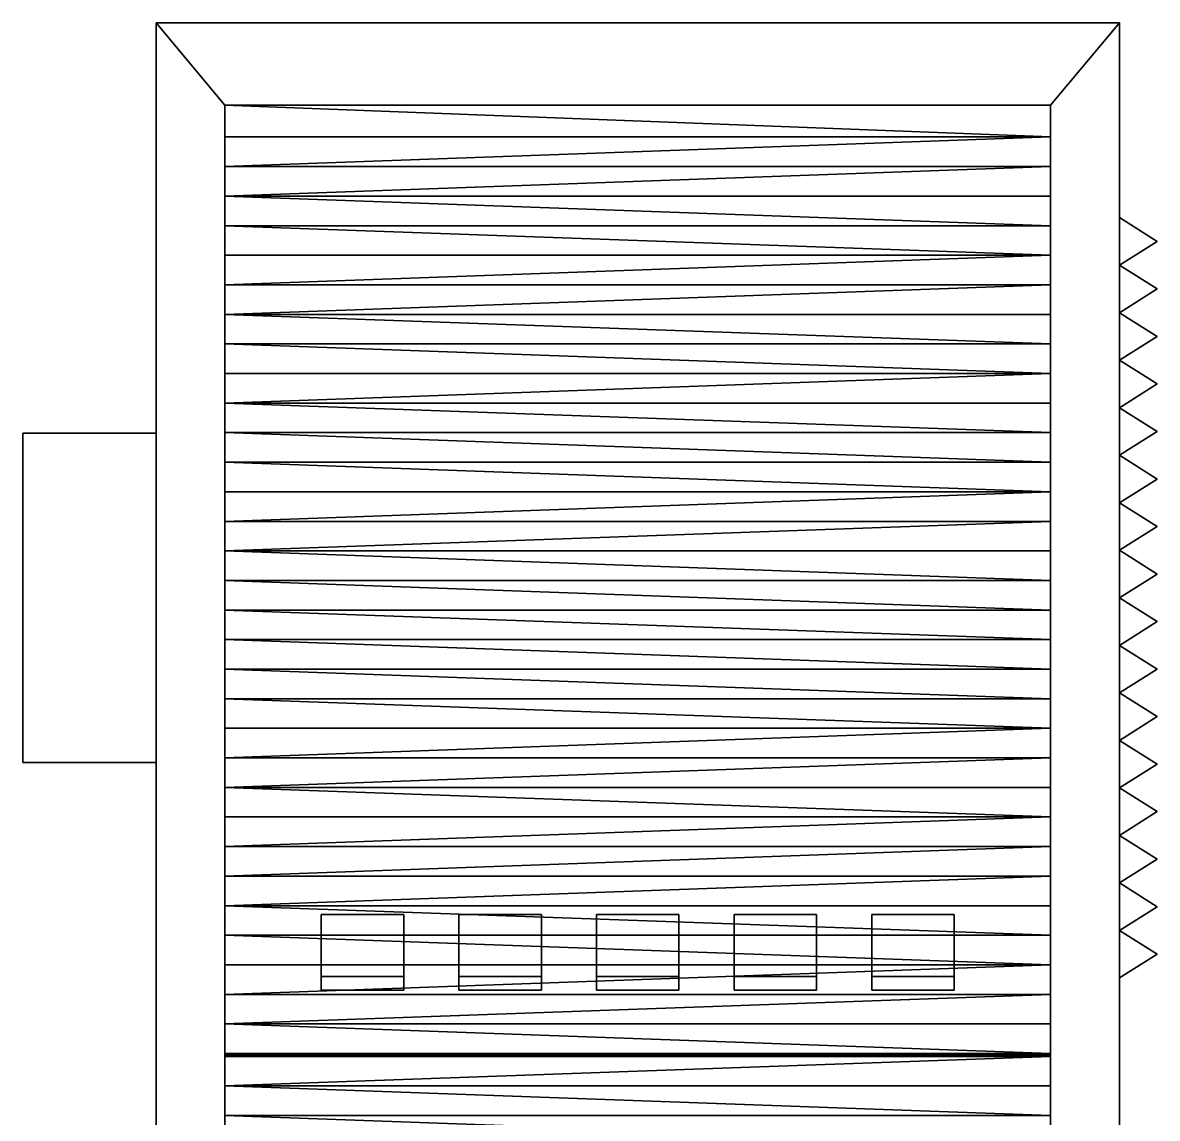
# Model space of a CAD drawing. Extents: x -45 to 38, y -150 to 0.
# Drawn here: x -44.7 to 37.8, y -79.6 to 0 of the extents above; entities that cross this region are included whole.
import ezdxf

# ---------------------------------------------------------------- set-up
doc = ezdxf.new("R2010")
doc.units = 0
doc.linetypes.add('SOLIDLINE', pattern=[0])
for name, color, linetype in [('ceiling_qrd__2', 14, 'SOLIDLINE'), ('chairs__2', 14, 'SOLIDLINE'), ('etupaaty_flat__2', 14, 'SOLIDLINE'), ('hull__2', 14, 'SOLIDLINE'), ('right_square__2', 14, 'SOLIDLINE'), ('vasen_triangles__2', 14, 'SOLIDLINE')]:
    doc.layers.add(name, color=color, linetype=linetype)

msp = doc.modelspace()

# ---------------------------------------------------------------- linework, layer by layer
at = {"layer": 'ceiling_qrd__2', "color": 14}
for points in [[(30, -8.3009, 40), (-30, -6, 40), (-30, -8.3009, 40)], [(30, -8.3009, 40), (30, -6, 40), (-30, -6, 40)], [(-30, -10.4483, 41.2444), (30, -8.3009, 41.2444), (-30, -8.3009, 41.2444)], [(-30, -10.4483, 41.2444), (30, -10.4483, 41.2444), (30, -8.3009, 41.2444)], [(-30, -8.3009, 41.2444), (30, -8.3009, 40), (-30, -8.3009, 40)], [(-30, -8.3009, 41.2444), (30, -8.3009, 41.2444), (30, -8.3009, 40)], [(-30, -19.0379, 41.2444), (-30, -8.3009, 40), (-30, -21.1853, 40)], [(-30, -16.8905, 42.4887), (-30, -8.3009, 40), (-30, -19.0379, 41.2444)], [(-30, -14.7431, 42.4887), (-30, -8.3009, 40), (-30, -16.8905, 42.4887)], [(-30, -8.3009, 40), (-30, -10.4483, 41.2444), (-30, -8.3009, 41.2444)], [(-30, -14.7431, 42.4887), (-30, -10.4483, 41.2444), (-30, -8.3009, 40)], [(30, -10.4483, 41.2444), (30, -8.3009, 40), (30, -8.3009, 41.2444)], [(30, -10.4483, 41.2444), (30, -21.1853, 40), (30, -8.3009, 40)], [(30, -10.4483, 44.9775), (-30, -12.5957, 44.9775), (30, -12.5957, 44.9775)], [(30, -10.4483, 44.9775), (-30, -10.4483, 44.9775), (-30, -12.5957, 44.9775)], [(-30, -10.4483, 44.9775), (30, -10.4483, 41.2444), (-30, -10.4483, 41.2444)], [(-30, -10.4483, 44.9775), (30, -10.4483, 44.9775), (30, -10.4483, 41.2444)], [(-30, -10.4483, 41.2444), (-30, -12.5957, 44.9775), (-30, -10.4483, 44.9775)], [(-30, -10.4483, 41.2444), (-30, -12.5957, 42.4887), (-30, -12.5957, 44.9775)], [(-30, -14.7431, 42.4887), (-30, -12.5957, 42.4887), (-30, -10.4483, 41.2444)], [(30, -10.4483, 41.2444), (-30, -10.4483, 41.2444), (30, -10.4483, 40)], [(-30, -10.4483, 41.2444), (-30, -10.4483, 40), (30, -10.4483, 40)], [(-30, -10.4483, 41.2444), (30, -10.4483, 40), (30, -10.4483, 41.2444)], [(-30, -10.4483, 41.2444), (-30, -10.4483, 40), (30, -10.4483, 40)], [(30, -10.4483, 41.2444), (30, -19.0379, 41.2444), (30, -21.1853, 40)], [(30, -10.4483, 41.2444), (30, -16.8905, 42.4887), (30, -19.0379, 41.2444)], [(30, -10.4483, 41.2444), (30, -14.7431, 42.4887), (30, -16.8905, 42.4887)], [(30, -10.4483, 41.2444), (30, -12.5957, 42.4887), (30, -14.7431, 42.4887)], [(30, -10.4483, 44.9775), (30, -12.5957, 42.4887), (30, -10.4483, 41.2444)], [(30, -10.4483, 44.9775), (30, -12.5957, 44.9775), (30, -12.5957, 42.4887)], [(30, -12.5957, 44.9775), (-30, -12.5957, 42.4887), (30, -12.5957, 42.4887)], [(30, -12.5957, 44.9775), (-30, -12.5957, 44.9775), (-30, -12.5957, 42.4887)], [(30, -14.7431, 42.4887), (-30, -12.5957, 42.4887), (-30, -14.7431, 42.4887)], [(30, -14.7431, 42.4887), (30, -12.5957, 42.4887), (-30, -12.5957, 42.4887)], [(-30, -12.5957, 42.4887), (30, -12.5957, 42.4887), (-30, -12.5957, 40)], [(30, -12.5957, 42.4887), (30, -12.5957, 40), (-30, -12.5957, 40)], [(30, -12.5957, 42.4887), (-30, -12.5957, 40), (-30, -12.5957, 42.4887)], [(30, -12.5957, 42.4887), (30, -12.5957, 40), (-30, -12.5957, 40)], [(30, -16.8905, 42.4887), (-30, -14.7431, 42.4887), (-30, -16.8905, 42.4887)], [(30, -16.8905, 42.4887), (30, -14.7431, 42.4887), (-30, -14.7431, 42.4887)], [(-30, -14.7431, 42.4887), (30, -14.7431, 42.4887), (-30, -14.7431, 40)], [(30, -14.7431, 42.4887), (30, -14.7431, 40), (-30, -14.7431, 40)], [(30, -14.7431, 42.4887), (-30, -14.7431, 40), (-30, -14.7431, 42.4887)], [(30, -14.7431, 42.4887), (30, -14.7431, 40), (-30, -14.7431, 40)], [(-30, -19.0379, 44.9775), (30, -16.8905, 44.9775), (-30, -16.8905, 44.9775)], [(-30, -19.0379, 44.9775), (30, -19.0379, 44.9775), (30, -16.8905, 44.9775)], [(-30, -16.8905, 44.9775), (30, -16.8905, 42.4887), (-30, -16.8905, 42.4887)], [(-30, -16.8905, 44.9775), (30, -16.8905, 44.9775), (30, -16.8905, 42.4887)], [(-30, -16.8905, 42.4887), (-30, -19.0379, 44.9775), (-30, -16.8905, 44.9775)], [(-30, -16.8905, 42.4887), (-30, -19.0379, 41.2444), (-30, -19.0379, 44.9775)], [(30, -16.8905, 42.4887), (-30, -16.8905, 42.4887), (30, -16.8905, 40)], [(-30, -16.8905, 42.4887), (-30, -16.8905, 40), (30, -16.8905, 40)], [(-30, -16.8905, 42.4887), (30, -16.8905, 40), (30, -16.8905, 42.4887)], [(-30, -16.8905, 42.4887), (-30, -16.8905, 40), (30, -16.8905, 40)], [(30, -19.0379, 41.2444), (30, -16.8905, 44.9775), (30, -19.0379, 44.9775)], [(30, -19.0379, 41.2444), (30, -16.8905, 42.4887), (30, -16.8905, 44.9775)], [(30, -19.0379, 41.2444), (-30, -21.1853, 41.2444), (30, -21.1853, 41.2444)], [(30, -19.0379, 41.2444), (-30, -19.0379, 41.2444), (-30, -21.1853, 41.2444)], [(30, -19.0379, 44.9775), (-30, -19.0379, 41.2444), (30, -19.0379, 41.2444)], [(30, -19.0379, 44.9775), (-30, -19.0379, 44.9775), (-30, -19.0379, 41.2444)], [(-30, -19.0379, 41.2444), (-30, -21.1853, 40), (-30, -21.1853, 41.2444)], [(-30, -19.0379, 41.2444), (30, -19.0379, 41.2444), (-30, -19.0379, 40)], [(30, -19.0379, 41.2444), (30, -19.0379, 40), (-30, -19.0379, 40)], [(30, -19.0379, 41.2444), (-30, -19.0379, 40), (-30, -19.0379, 41.2444)], [(30, -19.0379, 41.2444), (30, -19.0379, 40), (-30, -19.0379, 40)], [(30, -21.1853, 40), (30, -19.0379, 41.2444), (30, -21.1853, 41.2444)], [(-30, -21.1853, 40), (30, -23.3327, 40), (30, -21.1853, 40)], [(-30, -21.1853, 40), (-30, -23.3327, 40), (30, -23.3327, 40)], [(30, -21.1853, 41.2444), (-30, -21.1853, 40), (30, -21.1853, 40)], [(30, -21.1853, 41.2444), (-30, -21.1853, 41.2444), (-30, -21.1853, 40)], [(30, -25.48, 41.2444), (-30, -23.3327, 41.2444), (-30, -25.48, 41.2444)], [(30, -25.48, 41.2444), (30, -23.3327, 41.2444), (-30, -23.3327, 41.2444)], [(-30, -23.3327, 41.2444), (30, -23.3327, 40), (-30, -23.3327, 40)], [(-30, -23.3327, 41.2444), (30, -23.3327, 41.2444), (30, -23.3327, 40)], [(-30, -34.0696, 41.2444), (-30, -23.3327, 40), (-30, -36.217, 40)], [(-30, -31.9222, 42.4887), (-30, -23.3327, 40), (-30, -34.0696, 41.2444)], [(-30, -29.7748, 42.4887), (-30, -23.3327, 40), (-30, -31.9222, 42.4887)], [(-30, -27.6274, 42.4887), (-30, -23.3327, 40), (-30, -29.7748, 42.4887)], [(-30, -23.3327, 40), (-30, -25.48, 41.2444), (-30, -23.3327, 41.2444)], [(-30, -27.6274, 42.4887), (-30, -25.48, 41.2444), (-30, -23.3327, 40)], [(30, -25.48, 41.2444), (30, -23.3327, 40), (30, -23.3327, 41.2444)], [(30, -25.48, 41.2444), (30, -36.217, 40), (30, -23.3327, 40)], [(-30, -27.6274, 44.9775), (30, -25.48, 44.9775), (-30, -25.48, 44.9775)], [(-30, -27.6274, 44.9775), (30, -27.6274, 44.9775), (30, -25.48, 44.9775)], [(-30, -25.48, 44.9775), (30, -25.48, 41.2444), (-30, -25.48, 41.2444)], [(-30, -25.48, 44.9775), (30, -25.48, 44.9775), (30, -25.48, 41.2444)], [(-30, -27.6274, 42.4887), (-30, -25.48, 44.9775), (-30, -25.48, 41.2444)], [(-30, -27.6274, 42.4887), (-30, -27.6274, 44.9775), (-30, -25.48, 44.9775)], [(30, -25.48, 40), (-30, -25.48, 41.2444), (30, -25.48, 41.2444)], [(30, -25.48, 40), (-30, -25.48, 40), (-30, -25.48, 41.2444)], [(30, -25.48, 41.2444), (30, -25.48, 40), (-30, -25.48, 41.2444)], [(30, -25.48, 40), (-30, -25.48, 40), (-30, -25.48, 41.2444)], [(30, -27.6274, 42.4887), (30, -25.48, 44.9775), (30, -27.6274, 44.9775)], [(30, -27.6274, 42.4887), (30, -25.48, 41.2444), (30, -25.48, 44.9775)], [(30, -27.6274, 42.4887), (30, -36.217, 40), (30, -25.48, 41.2444)], [(30, -27.6274, 44.9775), (-30, -27.6274, 42.4887), (30, -27.6274, 42.4887)], [(30, -27.6274, 44.9775), (-30, -27.6274, 44.9775), (-30, -27.6274, 42.4887)], [(-30, -27.6274, 42.4887), (30, -29.7748, 42.4887), (30, -27.6274, 42.4887)], [(-30, -27.6274, 42.4887), (-30, -29.7748, 42.4887), (30, -29.7748, 42.4887)], [(30, -27.6274, 40), (-30, -27.6274, 42.4887), (30, -27.6274, 42.4887)], [(30, -27.6274, 40), (-30, -27.6274, 40), (-30, -27.6274, 42.4887)], [(30, -27.6274, 42.4887), (30, -27.6274, 40), (-30, -27.6274, 42.4887)], [(30, -27.6274, 40), (-30, -27.6274, 40), (-30, -27.6274, 42.4887)], [(30, -29.7748, 42.4887), (30, -36.217, 40), (30, -27.6274, 42.4887)], [(-30, -29.7748, 42.4887), (30, -31.9222, 42.4887), (30, -29.7748, 42.4887)], [(-30, -29.7748, 42.4887), (-30, -31.9222, 42.4887), (30, -31.9222, 42.4887)], [(-30, -29.7748, 42.4887), (30, -29.7748, 42.4887), (-30, -29.7748, 40)], [(30, -29.7748, 42.4887), (30, -29.7748, 40), (-30, -29.7748, 40)], [(30, -29.7748, 42.4887), (-30, -29.7748, 40), (-30, -29.7748, 42.4887)], [(30, -29.7748, 42.4887), (30, -29.7748, 40), (-30, -29.7748, 40)], [(30, -29.7748, 42.4887), (30, -34.0696, 41.2444), (30, -36.217, 40)], [(30, -31.9222, 42.4887), (30, -34.0696, 41.2444), (30, -29.7748, 42.4887)], [(30, -34.0696, 44.9775), (-30, -31.9222, 44.9775), (-30, -34.0696, 44.9775)], [(30, -34.0696, 44.9775), (30, -31.9222, 44.9775), (-30, -31.9222, 44.9775)], [(-30, -31.9222, 42.4887), (-30, -34.0696, 44.9775), (-30, -31.9222, 44.9775)], [(-30, -31.9222, 42.4887), (-30, -34.0696, 41.2444), (-30, -34.0696, 44.9775)], [(-30, -31.9222, 44.9775), (30, -31.9222, 42.4887), (-30, -31.9222, 42.4887)], [(-30, -31.9222, 44.9775), (30, -31.9222, 44.9775), (30, -31.9222, 42.4887)], [(-30, -31.9222, 40), (30, -31.9222, 42.4887), (-30, -31.9222, 42.4887)], [(-30, -31.9222, 40), (30, -31.9222, 40), (30, -31.9222, 42.4887)], [(-30, -31.9222, 42.4887), (-30, -31.9222, 40), (30, -31.9222, 42.4887)], [(-30, -31.9222, 40), (30, -31.9222, 40), (30, -31.9222, 42.4887)], [(30, -31.9222, 42.4887), (30, -34.0696, 44.9775), (30, -34.0696, 41.2444)], [(30, -31.9222, 44.9775), (30, -34.0696, 44.9775), (30, -31.9222, 42.4887)], [(-30, -36.217, 41.2444), (30, -34.0696, 41.2444), (-30, -34.0696, 41.2444)], [(-30, -36.217, 41.2444), (30, -36.217, 41.2444), (30, -34.0696, 41.2444)], [(-30, -34.0696, 41.2444), (-30, -36.217, 40), (-30, -36.217, 41.2444)], [(30, -34.0696, 41.2444), (-30, -34.0696, 44.9775), (-30, -34.0696, 41.2444)], [(30, -34.0696, 41.2444), (30, -34.0696, 44.9775), (-30, -34.0696, 44.9775)], [(30, -34.0696, 40), (-30, -34.0696, 41.2444), (30, -34.0696, 41.2444)], [(30, -34.0696, 40), (-30, -34.0696, 40), (-30, -34.0696, 41.2444)], [(30, -34.0696, 41.2444), (30, -34.0696, 40), (-30, -34.0696, 41.2444)], [(30, -34.0696, 40), (-30, -34.0696, 40), (-30, -34.0696, 41.2444)], [(30, -36.217, 40), (30, -34.0696, 41.2444), (30, -36.217, 41.2444)], [(30, -36.217, 40), (-30, -38.3644, 40), (30, -38.3644, 40)], [(30, -36.217, 40), (-30, -36.217, 40), (-30, -38.3644, 40)], [(30, -36.217, 41.2444), (-30, -36.217, 40), (30, -36.217, 40)], [(30, -36.217, 41.2444), (-30, -36.217, 41.2444), (-30, -36.217, 40)], [(-30, -38.3644, 41.2444), (30, -40.5118, 41.2444), (30, -38.3644, 41.2444)], [(-30, -38.3644, 41.2444), (-30, -40.5118, 41.2444), (30, -40.5118, 41.2444)], [(-30, -38.3644, 41.2444), (30, -38.3644, 40), (-30, -38.3644, 40)], [(-30, -38.3644, 41.2444), (30, -38.3644, 41.2444), (30, -38.3644, 40)], [(-30, -49.1014, 41.2444), (-30, -38.3644, 40), (-30, -51.2488, 40)], [(-30, -46.954, 42.4887), (-30, -38.3644, 40), (-30, -49.1014, 41.2444)], [(-30, -44.8066, 42.4887), (-30, -38.3644, 40), (-30, -46.954, 42.4887)], [(-30, -38.3644, 40), (-30, -40.5118, 41.2444), (-30, -38.3644, 41.2444)], [(-30, -44.8066, 42.4887), (-30, -40.5118, 41.2444), (-30, -38.3644, 40)], [(30, -40.5118, 41.2444), (30, -38.3644, 40), (30, -38.3644, 41.2444)], [(30, -40.5118, 41.2444), (30, -51.2488, 40), (30, -38.3644, 40)], [(30, -42.6592, 44.9775), (-30, -40.5118, 44.9775), (-30, -42.6592, 44.9775)], [(30, -42.6592, 44.9775), (30, -40.5118, 44.9775), (-30, -40.5118, 44.9775)], [(-30, -40.5118, 41.2444), (30, -40.5118, 44.9775), (30, -40.5118, 41.2444)], [(-30, -40.5118, 41.2444), (-30, -40.5118, 44.9775), (30, -40.5118, 44.9775)], [(-30, -42.6592, 42.4887), (-30, -40.5118, 41.2444), (-30, -44.8066, 42.4887)], [(-30, -42.6592, 42.4887), (-30, -40.5118, 44.9775), (-30, -40.5118, 41.2444)], [(-30, -42.6592, 42.4887), (-30, -42.6592, 44.9775), (-30, -40.5118, 44.9775)], [(-30, -40.5118, 41.2444), (30, -40.5118, 41.2444), (-30, -40.5118, 40)], [(30, -40.5118, 41.2444), (30, -40.5118, 40), (-30, -40.5118, 40)], [(30, -40.5118, 41.2444), (-30, -40.5118, 40), (-30, -40.5118, 41.2444)], [(30, -40.5118, 41.2444), (30, -40.5118, 40), (-30, -40.5118, 40)], [(30, -42.6592, 42.4887), (30, -40.5118, 44.9775), (30, -42.6592, 44.9775)], [(30, -42.6592, 42.4887), (30, -40.5118, 41.2444), (30, -40.5118, 44.9775)], [(30, -42.6592, 42.4887), (30, -51.2488, 40), (30, -40.5118, 41.2444)], [(30, -44.8066, 42.4887), (-30, -42.6592, 42.4887), (-30, -44.8066, 42.4887)], [(30, -44.8066, 42.4887), (30, -42.6592, 42.4887), (-30, -42.6592, 42.4887)], [(30, -42.6592, 44.9775), (-30, -42.6592, 42.4887), (30, -42.6592, 42.4887)], [(30, -42.6592, 44.9775), (-30, -42.6592, 44.9775), (-30, -42.6592, 42.4887)], [(30, -42.6592, 40), (-30, -42.6592, 42.4887), (30, -42.6592, 42.4887)], [(30, -42.6592, 40), (-30, -42.6592, 40), (-30, -42.6592, 42.4887)], [(30, -42.6592, 42.4887), (30, -42.6592, 40), (-30, -42.6592, 42.4887)], [(30, -42.6592, 40), (-30, -42.6592, 40), (-30, -42.6592, 42.4887)], [(30, -44.8066, 42.4887), (30, -51.2488, 40), (30, -42.6592, 42.4887)], [(30, -46.954, 42.4887), (-30, -44.8066, 42.4887), (-30, -46.954, 42.4887)], [(30, -46.954, 42.4887), (30, -44.8066, 42.4887), (-30, -44.8066, 42.4887)], [(30, -44.8066, 40), (-30, -44.8066, 42.4887), (30, -44.8066, 42.4887)], [(30, -44.8066, 40), (-30, -44.8066, 40), (-30, -44.8066, 42.4887)], [(30, -44.8066, 42.4887), (30, -44.8066, 40), (-30, -44.8066, 42.4887)], [(30, -44.8066, 40), (-30, -44.8066, 40), (-30, -44.8066, 42.4887)], [(30, -44.8066, 42.4887), (30, -49.1014, 41.2444), (30, -51.2488, 40)], [(30, -46.954, 42.4887), (30, -49.1014, 41.2444), (30, -44.8066, 42.4887)], [(-30, -46.954, 44.9775), (30, -49.1014, 44.9775), (30, -46.954, 44.9775)], [(-30, -46.954, 44.9775), (-30, -49.1014, 44.9775), (30, -49.1014, 44.9775)], [(-30, -46.954, 42.4887), (-30, -49.1014, 44.9775), (-30, -46.954, 44.9775)], [(-30, -46.954, 42.4887), (-30, -49.1014, 41.2444), (-30, -49.1014, 44.9775)], [(-30, -46.954, 44.9775), (30, -46.954, 42.4887), (-30, -46.954, 42.4887)], [(-30, -46.954, 44.9775), (30, -46.954, 44.9775), (30, -46.954, 42.4887)], [(-30, -46.954, 40), (30, -46.954, 42.4887), (-30, -46.954, 42.4887)], [(-30, -46.954, 40), (30, -46.954, 40), (30, -46.954, 42.4887)], [(-30, -46.954, 42.4887), (-30, -46.954, 40), (30, -46.954, 42.4887)], [(-30, -46.954, 40), (30, -46.954, 40), (30, -46.954, 42.4887)], [(30, -46.954, 42.4887), (30, -49.1014, 44.9775), (30, -49.1014, 41.2444)], [(30, -46.954, 44.9775), (30, -49.1014, 44.9775), (30, -46.954, 42.4887)], [(30, -51.2488, 41.2444), (-30, -49.1014, 41.2444), (-30, -51.2488, 41.2444)], [(30, -51.2488, 41.2444), (30, -49.1014, 41.2444), (-30, -49.1014, 41.2444)], [(30, -49.1014, 41.2444), (-30, -49.1014, 44.9775), (-30, -49.1014, 41.2444)], [(30, -49.1014, 41.2444), (30, -49.1014, 44.9775), (-30, -49.1014, 44.9775)], [(-30, -49.1014, 41.2444), (-30, -51.2488, 40), (-30, -51.2488, 41.2444)], [(30, -49.1014, 40), (-30, -49.1014, 41.2444), (30, -49.1014, 41.2444)], [(30, -49.1014, 40), (-30, -49.1014, 40), (-30, -49.1014, 41.2444)], [(30, -49.1014, 41.2444), (30, -49.1014, 40), (-30, -49.1014, 41.2444)], [(30, -49.1014, 40), (-30, -49.1014, 40), (-30, -49.1014, 41.2444)], [(30, -51.2488, 40), (30, -49.1014, 41.2444), (30, -51.2488, 41.2444)], [(-30, -53.3962, 40), (30, -51.2488, 40), (-30, -51.2488, 40)], [(-30, -53.3962, 40), (30, -53.3962, 40), (30, -51.2488, 40)], [(30, -51.2488, 41.2444), (-30, -51.2488, 40), (30, -51.2488, 40)], [(30, -51.2488, 41.2444), (-30, -51.2488, 41.2444), (-30, -51.2488, 40)], [(30, -53.3962, 41.2444), (-30, -55.5436, 41.2444), (30, -55.5436, 41.2444)], [(30, -53.3962, 41.2444), (-30, -53.3962, 41.2444), (-30, -55.5436, 41.2444)], [(-30, -53.3962, 41.2444), (30, -53.3962, 40), (-30, -53.3962, 40)], [(-30, -53.3962, 41.2444), (30, -53.3962, 41.2444), (30, -53.3962, 40)], [(-30, -64.1332, 41.2444), (-30, -53.3962, 40), (-30, -66.2806, 40)], [(-30, -61.9858, 42.4887), (-30, -53.3962, 40), (-30, -64.1332, 41.2444)], [(-30, -59.8384, 42.4887), (-30, -53.3962, 40), (-30, -61.9858, 42.4887)], [(-30, -53.3962, 40), (-30, -55.5436, 41.2444), (-30, -53.3962, 41.2444)], [(-30, -59.8384, 42.4887), (-30, -55.5436, 41.2444), (-30, -53.3962, 40)], [(30, -55.5436, 41.2444), (30, -53.3962, 40), (30, -53.3962, 41.2444)], [(30, -55.5436, 41.2444), (30, -66.2806, 40), (30, -53.3962, 40)], [(-30, -55.5436, 44.9775), (30, -57.691, 44.9775), (30, -55.5436, 44.9775)], [(-30, -55.5436, 44.9775), (-30, -57.691, 44.9775), (30, -57.691, 44.9775)], [(-30, -55.5436, 41.2444), (-30, -57.691, 44.9775), (-30, -55.5436, 44.9775)], [(-30, -55.5436, 41.2444), (-30, -57.691, 42.4887), (-30, -57.691, 44.9775)], [(-30, -59.8384, 42.4887), (-30, -57.691, 42.4887), (-30, -55.5436, 41.2444)], [(-30, -55.5436, 41.2444), (30, -55.5436, 44.9775), (30, -55.5436, 41.2444)], [(-30, -55.5436, 41.2444), (-30, -55.5436, 44.9775), (30, -55.5436, 44.9775)], [(-30, -55.5436, 40), (30, -55.5436, 41.2444), (-30, -55.5436, 41.2444)], [(-30, -55.5436, 40), (30, -55.5436, 40), (30, -55.5436, 41.2444)], [(-30, -55.5436, 41.2444), (-30, -55.5436, 40), (30, -55.5436, 41.2444)], [(-30, -55.5436, 40), (30, -55.5436, 40), (30, -55.5436, 41.2444)], [(30, -55.5436, 41.2444), (30, -64.1332, 41.2444), (30, -66.2806, 40)], [(30, -55.5436, 41.2444), (30, -61.9858, 42.4887), (30, -64.1332, 41.2444)], [(30, -55.5436, 41.2444), (30, -59.8384, 42.4887), (30, -61.9858, 42.4887)], [(30, -55.5436, 41.2444), (30, -57.691, 42.4887), (30, -59.8384, 42.4887)], [(30, -55.5436, 44.9775), (30, -57.691, 42.4887), (30, -55.5436, 41.2444)], [(30, -55.5436, 44.9775), (30, -57.691, 44.9775), (30, -57.691, 42.4887)], [(-30, -59.8384, 42.4887), (30, -57.691, 42.4887), (-30, -57.691, 42.4887)], [(-30, -59.8384, 42.4887), (30, -59.8384, 42.4887), (30, -57.691, 42.4887)], [(30, -57.691, 44.9775), (-30, -57.691, 42.4887), (30, -57.691, 42.4887)], [(30, -57.691, 44.9775), (-30, -57.691, 44.9775), (-30, -57.691, 42.4887)], [(-30, -57.691, 42.4887), (30, -57.691, 42.4887), (-30, -57.691, 40)], [(30, -57.691, 42.4887), (30, -57.691, 40), (-30, -57.691, 40)], [(30, -57.691, 42.4887), (-30, -57.691, 40), (-30, -57.691, 42.4887)], [(30, -57.691, 42.4887), (30, -57.691, 40), (-30, -57.691, 40)], [(-30, -61.9858, 42.4887), (30, -59.8384, 42.4887), (-30, -59.8384, 42.4887)], [(-30, -61.9858, 42.4887), (30, -61.9858, 42.4887), (30, -59.8384, 42.4887)], [(30, -59.8384, 40), (-30, -59.8384, 42.4887), (30, -59.8384, 42.4887)], [(30, -59.8384, 40), (-30, -59.8384, 40), (-30, -59.8384, 42.4887)], [(30, -59.8384, 42.4887), (30, -59.8384, 40), (-30, -59.8384, 42.4887)], [(30, -59.8384, 40), (-30, -59.8384, 40), (-30, -59.8384, 42.4887)], [(30, -61.9858, 44.9775), (-30, -64.1332, 44.9775), (30, -64.1332, 44.9775)], [(30, -61.9858, 44.9775), (-30, -61.9858, 44.9775), (-30, -64.1332, 44.9775)], [(-30, -61.9858, 44.9775), (30, -61.9858, 42.4887), (-30, -61.9858, 42.4887)], [(-30, -61.9858, 44.9775), (30, -61.9858, 44.9775), (30, -61.9858, 42.4887)], [(-30, -61.9858, 42.4887), (-30, -64.1332, 44.9775), (-30, -61.9858, 44.9775)], [(-30, -61.9858, 42.4887), (-30, -64.1332, 41.2444), (-30, -64.1332, 44.9775)], [(30, -61.9858, 42.4887), (-30, -61.9858, 42.4887), (30, -61.9858, 40)], [(-30, -61.9858, 42.4887), (-30, -61.9858, 40), (30, -61.9858, 40)], [(-30, -61.9858, 42.4887), (30, -61.9858, 40), (30, -61.9858, 42.4887)], [(-30, -61.9858, 42.4887), (-30, -61.9858, 40), (30, -61.9858, 40)], [(30, -64.1332, 41.2444), (30, -61.9858, 44.9775), (30, -64.1332, 44.9775)], [(30, -64.1332, 41.2444), (30, -61.9858, 42.4887), (30, -61.9858, 44.9775)], [(-30, -64.1332, 41.2444), (30, -66.2806, 41.2444), (30, -64.1332, 41.2444)], [(-30, -64.1332, 41.2444), (-30, -66.2806, 41.2444), (30, -66.2806, 41.2444)], [(30, -64.1332, 44.9775), (-30, -64.1332, 41.2444), (30, -64.1332, 41.2444)], [(30, -64.1332, 44.9775), (-30, -64.1332, 44.9775), (-30, -64.1332, 41.2444)], [(-30, -64.1332, 41.2444), (-30, -66.2806, 40), (-30, -66.2806, 41.2444)], [(-30, -64.1332, 41.2444), (30, -64.1332, 41.2444), (-30, -64.1332, 40)], [(30, -64.1332, 41.2444), (30, -64.1332, 40), (-30, -64.1332, 40)], [(30, -64.1332, 41.2444), (-30, -64.1332, 40), (-30, -64.1332, 41.2444)], [(30, -64.1332, 41.2444), (30, -64.1332, 40), (-30, -64.1332, 40)], [(30, -66.2806, 40), (30, -64.1332, 41.2444), (30, -66.2806, 41.2444)], [(30, -68.428, 40), (-30, -66.2806, 40), (-30, -68.428, 40)], [(30, -68.428, 40), (30, -66.2806, 40), (-30, -66.2806, 40)], [(30, -66.2806, 41.2444), (-30, -66.2806, 40), (30, -66.2806, 40)], [(30, -66.2806, 41.2444), (-30, -66.2806, 41.2444), (-30, -66.2806, 40)], [(-30, -70.5753, 41.2444), (30, -68.428, 41.2444), (-30, -68.428, 41.2444)], [(-30, -70.5753, 41.2444), (30, -70.5753, 41.2444), (30, -68.428, 41.2444)], [(-30, -68.428, 41.2444), (30, -68.428, 40), (-30, -68.428, 40)], [(-30, -68.428, 41.2444), (30, -68.428, 41.2444), (30, -68.428, 40)], [(-30, -74.9753, 40), (-30, -68.428, 41.2444), (-30, -68.428, 40)], [(-30, -74.9753, 40), (-30, -70.5753, 41.2444), (-30, -68.428, 41.2444)], [(30, -70.5753, 41.2444), (30, -68.428, 40), (30, -68.428, 41.2444)], [(30, -70.5753, 41.2444), (30, -74.9753, 40), (30, -68.428, 40)], [(30, -70.5753, 44.9775), (-30, -72.7227, 44.9775), (30, -72.7227, 44.9775)], [(30, -70.5753, 44.9775), (-30, -70.5753, 44.9775), (-30, -72.7227, 44.9775)], [(-30, -70.5753, 41.2444), (-30, -72.7227, 44.9775), (-30, -70.5753, 44.9775)], [(-30, -70.5753, 41.2444), (-30, -72.7227, 42.4887), (-30, -72.7227, 44.9775)], [(-30, -74.9753, 40), (-30, -72.7227, 42.4887), (-30, -70.5753, 41.2444)], [(-30, -70.5753, 41.2444), (30, -70.5753, 44.9775), (30, -70.5753, 41.2444)], [(-30, -70.5753, 41.2444), (-30, -70.5753, 44.9775), (30, -70.5753, 44.9775)], [(-30, -70.5753, 40), (30, -70.5753, 41.2444), (-30, -70.5753, 41.2444)], [(-30, -70.5753, 40), (30, -70.5753, 40), (30, -70.5753, 41.2444)], [(-30, -70.5753, 41.2444), (-30, -70.5753, 40), (30, -70.5753, 41.2444)], [(-30, -70.5753, 40), (30, -70.5753, 40), (30, -70.5753, 41.2444)], [(30, -70.5753, 41.2444), (30, -74.8701, 42.4887), (30, -74.9753, 40)], [(30, -70.5753, 41.2444), (30, -72.7227, 42.4887), (30, -74.8701, 42.4887)], [(30, -70.5753, 44.9775), (30, -72.7227, 42.4887), (30, -70.5753, 41.2444)], [(30, -70.5753, 44.9775), (30, -72.7227, 44.9775), (30, -72.7227, 42.4887)], [(-30, -72.7227, 42.4887), (30, -74.8701, 42.4887), (30, -72.7227, 42.4887)], [(-30, -72.7227, 42.4887), (-30, -74.8701, 42.4887), (30, -74.8701, 42.4887)], [(30, -72.7227, 44.9775), (-30, -72.7227, 42.4887), (30, -72.7227, 42.4887)], [(30, -72.7227, 44.9775), (-30, -72.7227, 44.9775), (-30, -72.7227, 42.4887)], [(-30, -72.7227, 42.4887), (-30, -74.9753, 40), (-30, -74.8701, 42.4887)], [(-30, -72.7227, 42.4887), (30, -72.7227, 42.4887), (-30, -72.7227, 40)], [(30, -72.7227, 42.4887), (30, -72.7227, 40), (-30, -72.7227, 40)], [(30, -72.7227, 42.4887), (-30, -72.7227, 40), (-30, -72.7227, 42.4887)], [(30, -72.7227, 42.4887), (30, -72.7227, 40), (-30, -72.7227, 40)], [(30, -74.8701, 42.4887), (-30, -74.9753, 40), (30, -74.9753, 40)], [(30, -74.8701, 42.4887), (-30, -74.8701, 42.4887), (-30, -74.9753, 40)], [(-30, -74.9753, 40), (30, -75.0803, 42.4887), (30, -74.9753, 40)], [(-30, -75.0804, 42.4887), (30, -75.0803, 42.4887), (-30, -74.9753, 40)], [(-30, -74.9753, 40), (-30, -77.2278, 42.4887), (-30, -75.0804, 42.4887)], [(-30, -81.5225, 41.2444), (-30, -74.9753, 40), (-30, -81.5225, 40)], [(-30, -79.3752, 41.2444), (-30, -74.9753, 40), (-30, -81.5225, 41.2444)], [(-30, -77.2278, 42.4887), (-30, -74.9753, 40), (-30, -79.3752, 41.2444)], [(30, -74.9753, 40), (30, -79.3752, 41.2444), (30, -81.5225, 40)], [(30, -75.0803, 42.4887), (30, -79.3752, 41.2444), (30, -74.9753, 40)], [(30, -75.0803, 42.4887), (-30, -77.2278, 42.4887), (30, -77.2278, 42.4887)], [(-30, -75.0804, 42.4887), (-30, -77.2278, 42.4887), (30, -75.0803, 42.4887)], [(30, -77.2278, 42.4887), (30, -79.3752, 41.2444), (30, -75.0803, 42.4887)], [(-30, -77.2278, 44.9775), (30, -79.3752, 44.9775), (30, -77.2278, 44.9775)], [(-30, -79.3752, 44.9775), (30, -79.3752, 44.9775), (-30, -77.2278, 44.9775)], [(-30, -77.2278, 42.4887), (30, -77.2278, 44.9775), (30, -77.2278, 42.4887)], [(-30, -77.2278, 44.9775), (30, -77.2278, 44.9775), (-30, -77.2278, 42.4887)], [(-30, -77.2278, 44.9775), (-30, -79.3752, 41.2444), (-30, -79.3752, 44.9775)], [(-30, -77.2278, 42.4887), (-30, -79.3752, 41.2444), (-30, -77.2278, 44.9775)], [(-30, -77.2278, 42.4887), (-30, -77.2278, 40), (30, -77.2278, 42.4887)], [(30, -77.2278, 42.4887), (-30, -77.2278, 40), (30, -77.2278, 40)], [(-30, -77.2278, 40), (30, -77.2278, 42.4887), (-30, -77.2278, 42.4887)], [(30, -77.2278, 40), (30, -77.2278, 42.4887), (-30, -77.2278, 40)], [(30, -77.2278, 42.4887), (30, -79.3752, 44.9775), (30, -79.3752, 41.2444)], [(30, -77.2278, 44.9775), (30, -79.3752, 44.9775), (30, -77.2278, 42.4887)], [(30, -81.5225, 41.2444), (-30, -79.3752, 41.2444), (-30, -81.5225, 41.2444)], [(30, -79.3752, 41.2444), (-30, -79.3752, 41.2444), (30, -81.5225, 41.2444)], [(30, -79.3752, 44.9775), (-30, -79.3752, 41.2444), (30, -79.3752, 41.2444)], [(-30, -79.3752, 44.9775), (-30, -79.3752, 41.2444), (30, -79.3752, 44.9775)], [(30, -79.3752, 41.2444), (-30, -79.3752, 40), (-30, -79.3752, 41.2444)], [(30, -79.3752, 40), (-30, -79.3752, 40), (30, -79.3752, 41.2444)], [(-30, -79.3752, 41.2444), (30, -79.3752, 41.2444), (-30, -79.3752, 40)], [(-30, -79.3752, 40), (30, -79.3752, 41.2444), (30, -79.3752, 40)], [(30, -81.5225, 40), (30, -79.3752, 41.2444), (30, -81.5225, 41.2444)]]:
    msp.add_3dface(points, dxfattribs=at)
at = {"layer": 'chairs__2', "color": 14}
for points in [[(-23, -69.2744, 6), (-17, -69.2744, 6), (-17, -64.7744, 6), (-23, -64.7744, 6)], [(-23, -64.7744, 6), (-17, -64.7744, 6), (-17, -64.7744), (-23, -64.7744)], [(-23, -64.7744), (-17, -64.7744), (-17, -69.2744), (-23, -69.2744)], [(-23, -64.7744), (-23, -69.2744), (-23, -69.2744, 6), (-23, -64.7744, 6)], [(-17, -69.2744), (-17, -64.7744), (-17, -64.7744, 6), (-17, -69.2744, 6)], [(-13, -69.2744, 6), (-7, -69.2744, 6), (-7, -64.7744, 6), (-13, -64.7744, 6)], [(-13, -64.7744, 6), (-7, -64.7744, 6), (-7, -64.7744), (-13, -64.7744)], [(-13, -64.7744), (-7, -64.7744), (-7, -69.2744), (-13, -69.2744)], [(-13, -64.7744), (-13, -69.2744), (-13, -69.2744, 6), (-13, -64.7744, 6)], [(-7, -69.2744), (-7, -64.7744), (-7, -64.7744, 6), (-7, -69.2744, 6)], [(-3, -69.2744, 6), (3, -69.2744, 6), (3, -64.7744, 6), (-3, -64.7744, 6)], [(-3, -64.7744, 6), (3, -64.7744, 6), (3, -64.7744), (-3, -64.7744)], [(-3, -64.7744), (3, -64.7744), (3, -69.2744), (-3, -69.2744)], [(-3, -64.7744), (-3, -69.2744), (-3, -69.2744, 6), (-3, -64.7744, 6)], [(3, -69.2744), (3, -64.7744), (3, -64.7744, 6), (3, -69.2744, 6)], [(7, -69.2744, 6), (13, -69.2744, 6), (13, -64.7744, 6), (7, -64.7744, 6)], [(7, -64.7744, 6), (13, -64.7744, 6), (13, -64.7744), (7, -64.7744)], [(7, -64.7744), (13, -64.7744), (13, -69.2744), (7, -69.2744)], [(7, -64.7744), (7, -69.2744), (7, -69.2744, 6), (7, -64.7744, 6)], [(13, -69.2744), (13, -64.7744), (13, -64.7744, 6), (13, -69.2744, 6)], [(17, -69.2744, 6), (23, -69.2744, 6), (23, -64.7744, 6), (17, -64.7744, 6)], [(17, -64.7744, 6), (23, -64.7744, 6), (23, -64.7744), (17, -64.7744)], [(17, -64.7744), (23, -64.7744), (23, -69.2744), (17, -69.2744)], [(17, -64.7744), (17, -69.2744), (17, -69.2744, 6), (17, -64.7744, 6)], [(23, -69.2744), (23, -64.7744), (23, -64.7744, 6), (23, -69.2744, 6)], [(-23, -70.2744, 13), (-17, -70.2744, 13), (-17, -69.2744, 13), (-23, -69.2744, 13)], [(-23, -69.2744), (-17, -69.2744), (-17, -70.2744), (-23, -70.2744)], [(-23, -69.2744), (-23, -70.2744), (-23, -70.2744, 6), (-23, -69.2744, 6)], [(-17, -69.2744, 6), (-23, -69.2744, 6), (-23, -69.2744, 13), (-17, -69.2744, 13)], [(-23, -69.2744, 6), (-23, -70.2744, 6), (-23, -70.2744, 13), (-23, -69.2744, 13)], [(-17, -70.2744), (-17, -69.2744), (-17, -69.2744, 6), (-17, -70.2744, 6)], [(-17, -70.2744, 6), (-17, -69.2744, 6), (-17, -69.2744, 13), (-17, -70.2744, 13)], [(-13, -70.2744, 13), (-7, -70.2744, 13), (-7, -69.2744, 13), (-13, -69.2744, 13)], [(-13, -69.2744), (-7, -69.2744), (-7, -70.2744), (-13, -70.2744)], [(-13, -69.2744), (-13, -70.2744), (-13, -70.2744, 6), (-13, -69.2744, 6)], [(-7, -69.2744, 6), (-13, -69.2744, 6), (-13, -69.2744, 13), (-7, -69.2744, 13)], [(-13, -69.2744, 6), (-13, -70.2744, 6), (-13, -70.2744, 13), (-13, -69.2744, 13)], [(-7, -70.2744), (-7, -69.2744), (-7, -69.2744, 6), (-7, -70.2744, 6)], [(-7, -70.2744, 6), (-7, -69.2744, 6), (-7, -69.2744, 13), (-7, -70.2744, 13)], [(-3, -70.2744, 13), (3, -70.2744, 13), (3, -69.2744, 13), (-3, -69.2744, 13)], [(-3, -69.2744), (3, -69.2744), (3, -70.2744), (-3, -70.2744)], [(-3, -69.2744), (-3, -70.2744), (-3, -70.2744, 6), (-3, -69.2744, 6)], [(3, -69.2744, 6), (-3, -69.2744, 6), (-3, -69.2744, 13), (3, -69.2744, 13)], [(-3, -69.2744, 6), (-3, -70.2744, 6), (-3, -70.2744, 13), (-3, -69.2744, 13)], [(3, -70.2744), (3, -69.2744), (3, -69.2744, 6), (3, -70.2744, 6)], [(3, -70.2744, 6), (3, -69.2744, 6), (3, -69.2744, 13), (3, -70.2744, 13)], [(7, -70.2744, 13), (13, -70.2744, 13), (13, -69.2744, 13), (7, -69.2744, 13)], [(7, -69.2744), (13, -69.2744), (13, -70.2744), (7, -70.2744)], [(7, -69.2744), (7, -70.2744), (7, -70.2744, 6), (7, -69.2744, 6)], [(13, -69.2744, 6), (7, -69.2744, 6), (7, -69.2744, 13), (13, -69.2744, 13)], [(7, -69.2744, 6), (7, -70.2744, 6), (7, -70.2744, 13), (7, -69.2744, 13)], [(13, -70.2744), (13, -69.2744), (13, -69.2744, 6), (13, -70.2744, 6)], [(13, -70.2744, 6), (13, -69.2744, 6), (13, -69.2744, 13), (13, -70.2744, 13)], [(17, -70.2744, 13), (23, -70.2744, 13), (23, -69.2744, 13), (17, -69.2744, 13)], [(17, -69.2744), (23, -69.2744), (23, -70.2744), (17, -70.2744)], [(17, -69.2744), (17, -70.2744), (17, -70.2744, 6), (17, -69.2744, 6)], [(23, -69.2744, 6), (17, -69.2744, 6), (17, -69.2744, 13), (23, -69.2744, 13)], [(17, -69.2744, 6), (17, -70.2744, 6), (17, -70.2744, 13), (17, -69.2744, 13)], [(23, -70.2744), (23, -69.2744), (23, -69.2744, 6), (23, -70.2744, 6)], [(23, -70.2744, 6), (23, -69.2744, 6), (23, -69.2744, 13), (23, -70.2744, 13)], [(-23, -70.2744), (-17, -70.2744), (-17, -70.2744, 6), (-23, -70.2744, 6)], [(-23, -70.2744, 6), (-17, -70.2744, 6), (-17, -70.2744, 13), (-23, -70.2744, 13)], [(-13, -70.2744), (-7, -70.2744), (-7, -70.2744, 6), (-13, -70.2744, 6)], [(-13, -70.2744, 6), (-7, -70.2744, 6), (-7, -70.2744, 13), (-13, -70.2744, 13)], [(-3, -70.2744), (3, -70.2744), (3, -70.2744, 6), (-3, -70.2744, 6)], [(-3, -70.2744, 6), (3, -70.2744, 6), (3, -70.2744, 13), (-3, -70.2744, 13)], [(7, -70.2744), (13, -70.2744), (13, -70.2744, 6), (7, -70.2744, 6)], [(7, -70.2744, 6), (13, -70.2744, 6), (13, -70.2744, 13), (7, -70.2744, 13)], [(17, -70.2744), (23, -70.2744), (23, -70.2744, 6), (17, -70.2744, 6)], [(17, -70.2744, 6), (23, -70.2744, 6), (23, -70.2744, 13), (17, -70.2744, 13)]]:
    msp.add_3dface(points, dxfattribs=at)
at = {"layer": 'etupaaty_flat__2', "color": 14}
msp.add_3dface([(-35, 0, 40), (-35, 0), (35, 0), (35, 0, 40)], dxfattribs=at)
at = {"layer": 'hull__2', "color": 14}
for points in [[(-30, -144, 40), (-30, -6, 40), (-35, 0, 40), (-35, -150, 40)], [(30, -6, 40), (35, 0, 40), (-35, 0, 40), (-30, -6, 40)], [(35, 0), (35, -150), (-35, -150), (-35, 0)], [(-35, -150), (-35, -69.3826, 4.6259), (-35, -14.1605, 4.6259), (-35, 0)], [(-35, -14.1605, 4.6259), (-35, -14.1605, 36), (-35, 0, 40), (-35, 0)], [(-35, -69.3826, 36), (-35, -150, 40), (-35, 0, 40), (-35, -14.1605, 36)], [(35, -150, 40), (35, 0, 40), (30, -6, 40), (30, -144, 40)], [(35, 0), (35, -14.1605, 4.6259), (35, -69.3826, 4.6259), (35, -150)], [(35, 0), (35, 0, 40), (35, -14.1605, 36), (35, -14.1605, 4.6259)], [(35, -14.1605, 36), (35, 0, 40), (35, -150, 40), (35, -69.3826, 36)], [(-35, -150), (-35, -150, 40), (-35, -69.3826, 36), (-35, -69.3826, 4.6259)], [(35, -69.3826, 4.6259), (35, -69.3826, 36), (35, -150, 40), (35, -150)]]:
    msp.add_3dface(points, dxfattribs=at)
at = {"layer": 'right_square__2', "color": 14}
for points in [[(-35, -14.1605, 36), (-35, -29.8068, 27.1107), (-35, -53.7364, 27.1107), (-35, -69.3826, 36)], [(-35, -14.1605, 4.6259), (-35, -29.8068, 13.5152), (-35, -29.8068, 27.1107), (-35, -14.1605, 36)], [(-35, -69.3826, 4.6259), (-35, -53.7364, 13.5152), (-35, -29.8068, 13.5152), (-35, -14.1605, 4.6259)], [(-44.687, -53.7364, 27.1107), (-44.687, -29.8068, 27.1107), (-44.687, -29.8068, 13.5152), (-44.687, -53.7364, 13.5152)], [(-35, -29.8068, 27.1107), (-44.687, -29.8068, 27.1107), (-44.687, -53.7364, 27.1107), (-35, -53.7364, 27.1107)], [(-35, -29.8068, 13.5152), (-44.687, -29.8068, 13.5152), (-44.687, -29.8068, 27.1107), (-35, -29.8068, 27.1107)], [(-35, -53.7364, 13.5152), (-44.687, -53.7364, 13.5152), (-44.687, -29.8068, 13.5152), (-35, -29.8068, 13.5152)], [(-35, -53.7364, 27.1107), (-44.687, -53.7364, 27.1107), (-44.687, -53.7364, 13.5152), (-35, -53.7364, 13.5152)], [(-35, -69.3826, 36), (-35, -53.7364, 27.1107), (-35, -53.7364, 13.5152), (-35, -69.3826, 4.6259)]]:
    msp.add_3dface(points, dxfattribs=at)
at = {"layer": 'vasen_triangles__2', "color": 14}
for points in [[(35, -14.1605, 35.3839), (35, -17.6119, 35.3839), (37.7538, -15.8862, 35.3839)], [(35, -65.9312, 35.3839), (35, -14.1605, 36), (35, -69.3826, 36)], [(35, -62.4799, 35.3839), (35, -14.1605, 36), (35, -65.9312, 35.3839)], [(35, -59.0285, 35.3839), (35, -14.1605, 36), (35, -62.4799, 35.3839)], [(35, -55.5771, 35.3839), (35, -14.1605, 36), (35, -59.0285, 35.3839)], [(35, -52.1257, 35.3839), (35, -14.1605, 36), (35, -55.5771, 35.3839)], [(35, -48.6743, 35.3839), (35, -14.1605, 36), (35, -52.1257, 35.3839)], [(35, -45.2229, 35.3839), (35, -14.1605, 36), (35, -48.6743, 35.3839)], [(35, -41.7716, 35.3839), (35, -14.1605, 36), (35, -45.2229, 35.3839)], [(35, -38.3202, 35.3839), (35, -14.1605, 36), (35, -41.7716, 35.3839)], [(35, -34.8688, 35.3839), (35, -14.1605, 36), (35, -38.3202, 35.3839)], [(35, -31.4174, 35.3839), (35, -14.1605, 36), (35, -34.8688, 35.3839)], [(35, -27.966, 35.3839), (35, -14.1605, 36), (35, -31.4174, 35.3839)], [(35, -24.5147, 35.3839), (35, -14.1605, 36), (35, -27.966, 35.3839)], [(35, -21.0633, 35.3839), (35, -14.1605, 36), (35, -24.5147, 35.3839)], [(35, -17.6119, 35.3839), (35, -14.1605, 36), (35, -21.0633, 35.3839)], [(35, -17.6119, 35.3839), (35, -14.1605, 35.3839), (35, -14.1605, 36)], [(35, -17.6119, 5.2419), (35, -14.1605, 5.2419), (37.7538, -15.8862, 5.2419)], [(35, -17.6119, 5.2419), (35, -14.1605, 4.6259), (35, -14.1605, 5.2419)], [(35, -17.6119, 5.2419), (35, -69.3826, 4.6259), (35, -14.1605, 4.6259)], [(37.7538, -15.8862, 5.2419), (35, -14.1605, 35.3839), (37.7538, -15.8862, 35.3839)], [(37.7538, -15.8862, 5.2419), (35, -14.1605, 5.2419), (35, -14.1605, 35.3839)], [(35, -17.6119, 35.3839), (37.7538, -15.8862, 5.2419), (37.7538, -15.8862, 35.3839)], [(35, -17.6119, 35.3839), (35, -17.6119, 5.2419), (37.7538, -15.8862, 5.2419)], [(35, -17.6119, 35.3839), (35, -21.0633, 35.3839), (37.7538, -19.3376, 35.3839)], [(35, -21.0633, 5.2419), (35, -17.6119, 5.2419), (37.7538, -19.3376, 5.2419)], [(35, -21.0633, 5.2419), (35, -69.3826, 4.6259), (35, -17.6119, 5.2419)], [(35, -17.6119, 5.2419), (37.7538, -19.3376, 35.3839), (37.7538, -19.3376, 5.2419)], [(35, -17.6119, 5.2419), (35, -17.6119, 35.3839), (37.7538, -19.3376, 35.3839)], [(37.7538, -19.3376, 35.3839), (35, -21.0633, 5.2419), (37.7538, -19.3376, 5.2419)], [(37.7538, -19.3376, 35.3839), (35, -21.0633, 35.3839), (35, -21.0633, 5.2419)], [(35, -21.0633, 35.3839), (35, -24.5147, 35.3839), (37.7538, -22.789, 35.3839)], [(35, -24.5147, 5.2419), (35, -21.0633, 5.2419), (37.7538, -22.789, 5.2419)], [(35, -24.5147, 5.2419), (35, -69.3826, 4.6259), (35, -21.0633, 5.2419)], [(37.7538, -22.789, 5.2419), (35, -21.0633, 35.3839), (37.7538, -22.789, 35.3839)], [(37.7538, -22.789, 5.2419), (35, -21.0633, 5.2419), (35, -21.0633, 35.3839)], [(35, -24.5147, 35.3839), (37.7538, -22.789, 5.2419), (37.7538, -22.789, 35.3839)], [(35, -24.5147, 35.3839), (35, -24.5147, 5.2419), (37.7538, -22.789, 5.2419)], [(35, -24.5147, 35.3839), (35, -27.966, 35.3839), (37.7538, -26.2403, 35.3839)], [(35, -27.966, 5.2419), (35, -24.5147, 5.2419), (37.7538, -26.2403, 5.2419)], [(35, -27.966, 5.2419), (35, -69.3826, 4.6259), (35, -24.5147, 5.2419)], [(35, -24.5147, 5.2419), (37.7538, -26.2403, 35.3839), (37.7538, -26.2403, 5.2419)], [(35, -24.5147, 5.2419), (35, -24.5147, 35.3839), (37.7538, -26.2403, 35.3839)], [(37.7538, -26.2403, 35.3839), (35, -27.966, 5.2419), (37.7538, -26.2403, 5.2419)], [(37.7538, -26.2403, 35.3839), (35, -27.966, 35.3839), (35, -27.966, 5.2419)], [(35, -27.966, 35.3839), (35, -31.4174, 35.3839), (37.7538, -29.6917, 35.3839)], [(35, -31.4174, 5.2419), (35, -27.966, 5.2419), (37.7538, -29.6917, 5.2419)], [(35, -31.4174, 5.2419), (35, -69.3826, 4.6259), (35, -27.966, 5.2419)], [(37.7538, -29.6917, 5.2419), (35, -27.966, 35.3839), (37.7538, -29.6917, 35.3839)], [(37.7538, -29.6917, 5.2419), (35, -27.966, 5.2419), (35, -27.966, 35.3839)], [(35, -31.4174, 35.3839), (37.7538, -29.6917, 5.2419), (37.7538, -29.6917, 35.3839)], [(35, -31.4174, 35.3839), (35, -31.4174, 5.2419), (37.7538, -29.6917, 5.2419)], [(35, -31.4174, 35.3839), (35, -34.8688, 35.3839), (37.7538, -33.1431, 35.3839)], [(35, -34.8688, 5.2419), (35, -31.4174, 5.2419), (37.7538, -33.1431, 5.2419)], [(35, -34.8688, 5.2419), (35, -69.3826, 4.6259), (35, -31.4174, 5.2419)], [(35, -31.4174, 5.2419), (37.7538, -33.1431, 35.3839), (37.7538, -33.1431, 5.2419)], [(35, -31.4174, 5.2419), (35, -31.4174, 35.3839), (37.7538, -33.1431, 35.3839)], [(37.7538, -33.1431, 35.3839), (35, -34.8688, 5.2419), (37.7538, -33.1431, 5.2419)], [(37.7538, -33.1431, 35.3839), (35, -34.8688, 35.3839), (35, -34.8688, 5.2419)], [(35, -34.8688, 35.3839), (35, -38.3202, 35.3839), (37.7538, -36.5945, 35.3839)], [(35, -38.3202, 5.2419), (35, -34.8688, 5.2419), (37.7538, -36.5945, 5.2419)], [(35, -38.3202, 5.2419), (35, -69.3826, 4.6259), (35, -34.8688, 5.2419)], [(37.7538, -36.5945, 5.2419), (35, -34.8688, 35.3839), (37.7538, -36.5945, 35.3839)], [(37.7538, -36.5945, 5.2419), (35, -34.8688, 5.2419), (35, -34.8688, 35.3839)], [(35, -38.3202, 35.3839), (37.7538, -36.5945, 5.2419), (37.7538, -36.5945, 35.3839)], [(35, -38.3202, 35.3839), (35, -38.3202, 5.2419), (37.7538, -36.5945, 5.2419)], [(35, -38.3202, 35.3839), (35, -41.7716, 35.3839), (37.7538, -40.0459, 35.3839)], [(35, -41.7716, 5.2419), (35, -38.3202, 5.2419), (37.7538, -40.0459, 5.2419)], [(35, -41.7716, 5.2419), (35, -69.3826, 4.6259), (35, -38.3202, 5.2419)], [(35, -38.3202, 5.2419), (37.7538, -40.0459, 35.3839), (37.7538, -40.0459, 5.2419)], [(35, -38.3202, 5.2419), (35, -38.3202, 35.3839), (37.7538, -40.0459, 35.3839)], [(37.7538, -40.0459, 35.3839), (35, -41.7716, 5.2419), (37.7538, -40.0459, 5.2419)], [(37.7538, -40.0459, 35.3839), (35, -41.7716, 35.3839), (35, -41.7716, 5.2419)], [(35, -41.7716, 35.3839), (35, -45.2229, 35.3839), (37.7538, -43.4973, 35.3839)], [(35, -45.2229, 5.2419), (35, -41.7716, 5.2419), (37.7538, -43.4973, 5.2419)], [(35, -45.2229, 5.2419), (35, -69.3826, 4.6259), (35, -41.7716, 5.2419)], [(37.7538, -43.4973, 5.2419), (35, -41.7716, 35.3839), (37.7538, -43.4973, 35.3839)], [(37.7538, -43.4973, 5.2419), (35, -41.7716, 5.2419), (35, -41.7716, 35.3839)], [(35, -45.2229, 35.3839), (37.7538, -43.4973, 5.2419), (37.7538, -43.4973, 35.3839)], [(35, -45.2229, 35.3839), (35, -45.2229, 5.2419), (37.7538, -43.4973, 5.2419)], [(35, -45.2229, 35.3839), (35, -48.6743, 35.3839), (37.7538, -46.9486, 35.3839)], [(35, -48.6743, 5.2419), (35, -45.2229, 5.2419), (37.7538, -46.9486, 5.2419)], [(35, -48.6743, 5.2419), (35, -69.3826, 4.6259), (35, -45.2229, 5.2419)], [(35, -45.2229, 5.2419), (37.7538, -46.9486, 35.3839), (37.7538, -46.9486, 5.2419)], [(35, -45.2229, 5.2419), (35, -45.2229, 35.3839), (37.7538, -46.9486, 35.3839)], [(37.7538, -46.9486, 35.3839), (35, -48.6743, 5.2419), (37.7538, -46.9486, 5.2419)], [(37.7538, -46.9486, 35.3839), (35, -48.6743, 35.3839), (35, -48.6743, 5.2419)], [(35, -48.6743, 35.3839), (35, -52.1257, 35.3839), (37.7538, -50.4, 35.3839)], [(35, -52.1257, 5.2419), (35, -48.6743, 5.2419), (37.7538, -50.4, 5.2419)], [(35, -52.1257, 5.2419), (35, -69.3826, 4.6259), (35, -48.6743, 5.2419)], [(37.7538, -50.4, 5.2419), (35, -48.6743, 35.3839), (37.7538, -50.4, 35.3839)], [(37.7538, -50.4, 5.2419), (35, -48.6743, 5.2419), (35, -48.6743, 35.3839)], [(35, -52.1257, 35.3839), (37.7538, -50.4, 5.2419), (37.7538, -50.4, 35.3839)], [(35, -52.1257, 35.3839), (35, -52.1257, 5.2419), (37.7538, -50.4, 5.2419)], [(35, -52.1257, 35.3839), (35, -55.5771, 35.3839), (37.7538, -53.8514, 35.3839)], [(35, -55.5771, 5.2419), (35, -52.1257, 5.2419), (37.7538, -53.8514, 5.2419)], [(35, -55.5771, 5.2419), (35, -69.3826, 4.6259), (35, -52.1257, 5.2419)], [(35, -52.1257, 5.2419), (37.7538, -53.8514, 35.3839), (37.7538, -53.8514, 5.2419)], [(35, -52.1257, 5.2419), (35, -52.1257, 35.3839), (37.7538, -53.8514, 35.3839)], [(37.7538, -53.8514, 35.3839), (35, -55.5771, 5.2419), (37.7538, -53.8514, 5.2419)], [(37.7538, -53.8514, 35.3839), (35, -55.5771, 35.3839), (35, -55.5771, 5.2419)], [(35, -55.5771, 35.3839), (35, -59.0285, 35.3839), (37.7538, -57.3028, 35.3839)], [(35, -59.0285, 5.2419), (35, -55.5771, 5.2419), (37.7538, -57.3028, 5.2419)], [(35, -59.0285, 5.2419), (35, -69.3826, 4.6259), (35, -55.5771, 5.2419)], [(37.7538, -57.3028, 5.2419), (35, -55.5771, 35.3839), (37.7538, -57.3028, 35.3839)], [(37.7538, -57.3028, 5.2419), (35, -55.5771, 5.2419), (35, -55.5771, 35.3839)], [(35, -59.0285, 35.3839), (37.7538, -57.3028, 5.2419), (37.7538, -57.3028, 35.3839)], [(35, -59.0285, 35.3839), (35, -59.0285, 5.2419), (37.7538, -57.3028, 5.2419)], [(35, -59.0285, 35.3839), (35, -62.4799, 35.3839), (37.7538, -60.7542, 35.3839)], [(35, -62.4799, 5.2419), (35, -59.0285, 5.2419), (37.7538, -60.7542, 5.2419)], [(35, -62.4799, 5.2419), (35, -69.3826, 4.6259), (35, -59.0285, 5.2419)], [(35, -59.0285, 5.2419), (37.7538, -60.7542, 35.3839), (37.7538, -60.7542, 5.2419)], [(35, -59.0285, 5.2419), (35, -59.0285, 35.3839), (37.7538, -60.7542, 35.3839)], [(37.7538, -60.7542, 35.3839), (35, -62.4799, 5.2419), (37.7538, -60.7542, 5.2419)], [(37.7538, -60.7542, 35.3839), (35, -62.4799, 35.3839), (35, -62.4799, 5.2419)], [(35, -62.4799, 35.3839), (35, -65.9312, 35.3839), (37.7538, -64.2056, 35.3839)], [(35, -65.9312, 5.2419), (35, -62.4799, 5.2419), (37.7538, -64.2056, 5.2419)], [(35, -65.9312, 5.2419), (35, -69.3826, 4.6259), (35, -62.4799, 5.2419)], [(37.7538, -64.2056, 5.2419), (35, -62.4799, 35.3839), (37.7538, -64.2056, 35.3839)], [(37.7538, -64.2056, 5.2419), (35, -62.4799, 5.2419), (35, -62.4799, 35.3839)], [(35, -65.9312, 35.3839), (37.7538, -64.2056, 5.2419), (37.7538, -64.2056, 35.3839)], [(35, -65.9312, 35.3839), (35, -65.9312, 5.2419), (37.7538, -64.2056, 5.2419)], [(35, -65.9312, 35.3839), (35, -69.3826, 35.3839), (37.7538, -67.6569, 35.3839)], [(35, -65.9312, 35.3839), (35, -69.3826, 36), (35, -69.3826, 35.3839)], [(35, -69.3826, 5.2419), (35, -65.9312, 5.2419), (37.7538, -67.6569, 5.2419)], [(35, -65.9312, 5.2419), (35, -69.3826, 5.2419), (35, -69.3826, 4.6259)], [(35, -65.9312, 5.2419), (37.7538, -67.6569, 35.3839), (37.7538, -67.6569, 5.2419)], [(35, -65.9312, 5.2419), (35, -65.9312, 35.3839), (37.7538, -67.6569, 35.3839)], [(37.7538, -67.6569, 35.3839), (35, -69.3826, 5.2419), (37.7538, -67.6569, 5.2419)], [(37.7538, -67.6569, 35.3839), (35, -69.3826, 35.3839), (35, -69.3826, 5.2419)]]:
    msp.add_3dface(points, dxfattribs=at)

doc.saveas('drawing.dxf')
